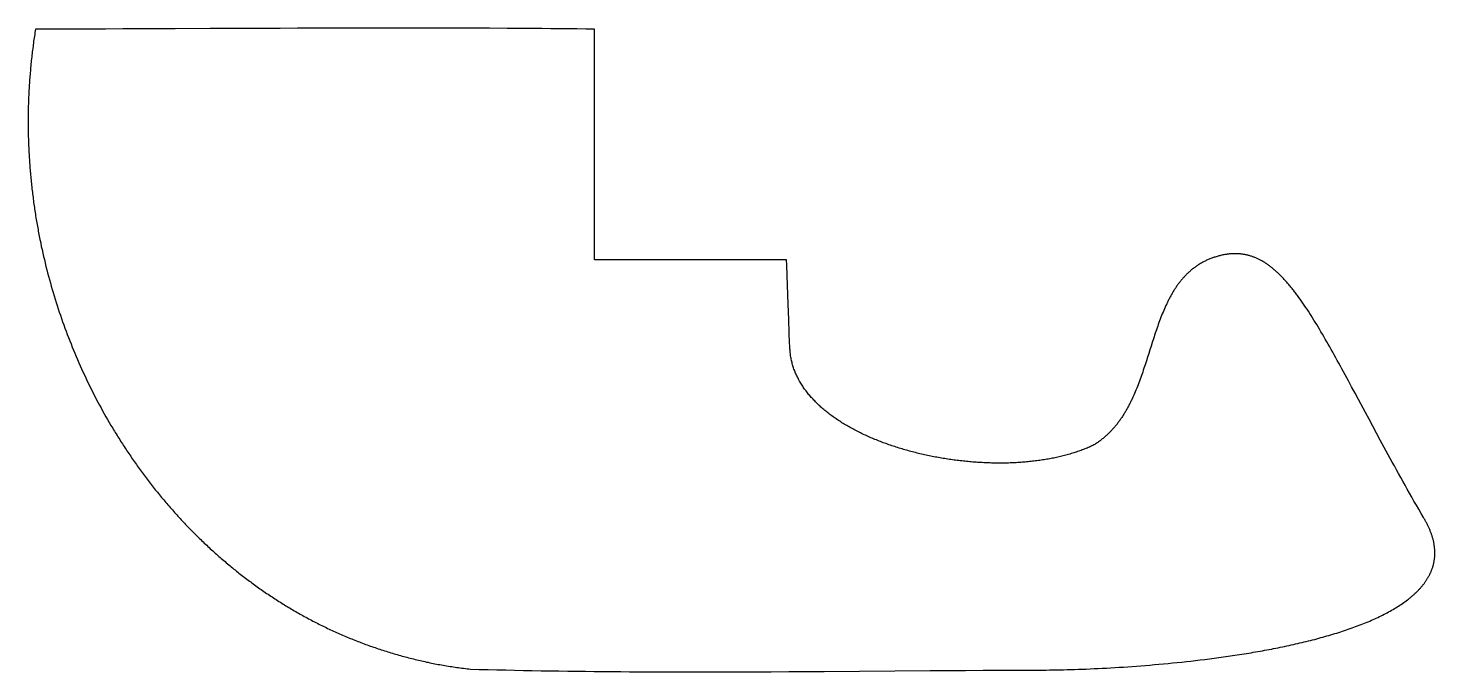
# Model space of a CAD drawing. Extents: x 1 to 2167, y 1 to 992.
import ezdxf

# ---------------------------------------------------------------- set-up
doc = ezdxf.new("R2010")
doc.units = 0
doc.layers.add('LAYER_1', color=18, linetype='CONTINUOUS')

msp = doc.modelspace()

# ---------------------------------------------------------------- linework, layer by layer
at = {"layer": 'LAYER_1'}
msp.add_lwpolyline([(12.2, 990.5), (11.8, 987.8), (11.4, 985.2), (11, 982.5), (10.6, 979.8), (10.2, 977.1), (9.8, 974.5), (9.4, 971.8), (9.1, 969.1), (8.7, 966.4), (8.4, 963.7), (8, 961.1), (7.7, 958.4), (7.3, 955.7), (7, 953), (6.7, 950.3), (6.4, 947.7), (6.1, 945), (5.8, 942.3), (5.6, 939.6), (5.3, 936.9), (5, 934.2), (4.8, 931.6), (4.5, 928.9), (4.3, 926.2), (4.1, 923.5), (3.8, 920.8), (3.6, 918.2), (3.4, 915.5), (3.2, 912.8), (3, 910.1), (2.8, 907.4), (2.7, 904.7), (2.5, 902.1), (2.4, 899.4), (2.2, 896.7), (2.1, 894), (1.9, 891.3), (1.8, 888.7), (1.7, 886), (1.6, 883.3), (1.5, 880.6), (1.4, 877.9), (1.3, 875.3), (1.2, 872.6), (1.2, 869.9), (1.1, 867.2), (1.1, 864.5), (1, 861.9), (1, 859.2), (0.9, 856.5), (0.9, 853.8), (0.9, 851.2), (0.9, 848.5), (0.9, 845.8), (0.9, 843.1), (0.9, 840.5), (1, 837.8), (1, 835.1), (1, 832.5), (1.1, 829.8), (1.2, 827.1), (1.2, 824.5), (1.3, 821.8), (1.4, 819.1), (1.5, 816.5), (1.6, 813.8), (1.7, 811.1), (1.8, 808.5), (1.9, 805.8), (2, 803.1), (2.2, 800.5), (2.3, 797.8), (2.5, 795.2), (2.6, 792.5), (2.8, 789.8), (3, 787.2), (3.1, 784.5), (3.3, 781.9), (3.5, 779.2), (3.7, 776.6), (3.9, 773.9), (4.2, 771.3), (4.4, 768.6), (4.6, 766), (4.9, 763.3), (5.1, 760.7), (5.4, 758), (5.6, 755.4), (5.9, 752.8), (6.2, 750.1), (6.5, 747.5), (6.8, 744.8), (7.1, 742.2), (7.4, 739.6), (7.7, 736.9), (8, 734.3), (8.4, 731.7), (8.7, 729.1), (9.1, 726.4), (9.4, 723.8), (9.8, 721.2), (10.1, 718.6), (10.5, 715.9), (10.9, 713.3), (11.3, 710.7), (11.7, 708.1), (12.1, 705.5), (12.5, 702.9), (12.9, 700.2), (13.4, 697.6), (13.8, 695), (14.3, 692.4), (14.7, 689.8), (15.2, 687.2), (15.6, 684.6), (16.1, 682), (16.6, 679.4), (17.1, 676.8), (18.1, 671.6), (19.1, 666.5), (20.2, 661.3), (21.2, 656.1), (22.3, 651), (23.5, 645.8), (24.7, 640.7), (25.9, 635.6), (27.1, 630.5), (28.3, 625.3), (29.6, 620.2), (30.9, 615.2), (32.3, 610.1), (33.7, 605), (35.1, 599.9), (36.5, 594.9), (37.9, 589.8), (39.4, 584.8), (40.9, 579.8), (42.5, 574.8), (44, 569.8), (45.6, 564.8), (47.2, 559.8), (48.9, 554.8), (50.6, 549.9), (52.3, 544.9), (54, 540), (55.7, 535.1), (57.5, 530.2), (59.3, 525.3), (61.2, 520.4), (63, 515.5), (64.9, 510.7), (66.9, 505.8), (68.8, 501), (70.8, 496.2), (72.8, 491.4), (74.8, 486.6), (76.8, 481.8), (78.9, 477), (81, 472.3), (83.1, 467.5), (85.3, 462.8), (87.5, 458.1), (89.7, 453.4), (91.9, 448.7), (94.2, 444.1), (96.5, 439.4), (98.8, 434.8), (101.1, 430.2), (103.5, 425.6), (105.8, 421), (108.3, 416.4), (110.7, 411.8), (113.2, 407.3), (115.6, 402.8), (118.1, 398.3), (120.7, 393.8), (123.2, 389.3), (125.8, 384.9), (128.4, 380.4), (129.8, 378.2), (131.1, 376), (132.4, 373.8), (133.7, 371.6), (135.1, 369.4), (136.4, 367.2), (137.8, 365), (139.1, 362.8), (140.5, 360.7), (141.9, 358.5), (143.2, 356.3), (144.6, 354.1), (146, 352), (147.4, 349.8), (148.8, 347.7), (150.2, 345.5), (151.6, 343.4), (153, 341.3), (154.5, 339.1), (155.9, 337), (157.3, 334.9), (158.8, 332.8), (160.2, 330.6), (161.7, 328.5), (163.1, 326.4), (164.6, 324.3), (166.1, 322.2), (167.5, 320.2), (169, 318.1), (170.5, 316), (172, 313.9), (173.5, 311.8), (175, 309.8), (176.5, 307.7), (178, 305.7), (179.6, 303.6), (181.1, 301.6), (182.6, 299.5), (184.2, 297.5), (185.7, 295.5), (187.3, 293.5), (188.8, 291.4), (190.4, 289.4), (192, 287.4), (193.5, 285.4), (195.1, 283.4), (196.7, 281.4), (198.3, 279.4), (199.9, 277.4), (201.5, 275.5), (203.1, 273.5), (204.7, 271.5), (206.3, 269.6), (208, 267.6), (209.6, 265.7), (211.2, 263.7), (212.9, 261.8), (214.5, 259.9), (216.2, 257.9), (217.9, 256), (219.5, 254.1), (221.2, 252.2), (222.9, 250.3), (224.6, 248.4), (226.2, 246.5), (227.9, 244.6), (229.6, 242.7), (231.3, 240.8), (233.1, 239), (234.8, 237.1), (236.5, 235.2), (238.2, 233.4), (240, 231.5), (241.7, 229.7), (243.4, 227.8), (245.2, 226), (246.9, 224.2), (248.7, 222.4), (250.5, 220.6), (252.2, 218.7), (254, 216.9), (255.8, 215.1), (257.6, 213.4), (259.4, 211.6), (261.2, 209.8), (263, 208), (264.8, 206.3), (266.6, 204.5), (268.4, 202.7), (270.3, 201), (272.1, 199.3), (273.9, 197.5), (275.8, 195.8), (277.6, 194.1), (279.5, 192.3), (281.3, 190.6), (283.2, 188.9), (285, 187.2), (286.9, 185.5), (288.8, 183.9), (290.7, 182.2), (292.6, 180.5), (294.5, 178.8), (296.4, 177.2), (298.3, 175.5), (300.2, 173.9), (302.1, 172.2), (304, 170.6), (305.9, 169), (307.9, 167.4), (309.8, 165.7), (311.7, 164.1), (313.7, 162.5), (315.6, 160.9), (317.6, 159.3), (319.6, 157.8), (321.5, 156.2), (323.5, 154.6), (325.5, 153.1), (327.4, 151.5), (329.4, 150), (331.4, 148.4), (333.4, 146.9), (335.4, 145.3), (337.4, 143.8), (339.4, 142.3), (341.5, 140.8), (343.5, 139.3), (345.5, 137.8), (347.5, 136.3), (349.6, 134.8), (351.6, 133.4), (353.7, 131.9), (355.7, 130.4), (357.8, 129), (359.8, 127.5), (361.9, 126.1), (364, 124.7), (366, 123.3), (368.1, 121.8), (370.2, 120.4), (372.3, 119), (374.4, 117.6), (376.5, 116.2), (378.6, 114.9), (380.7, 113.5), (382.8, 112.1), (384.9, 110.8), (387.1, 109.4), (389.2, 108.1), (391.3, 106.7), (393.5, 105.4), (395.6, 104.1), (397.7, 102.8), (399.9, 101.5), (402.1, 100.2), (404.2, 98.9), (406.4, 97.6), (408.6, 96.3), (410.7, 95), (412.9, 93.8), (415.1, 92.5), (417.3, 91.3), (419.5, 90), (421.7, 88.8), (423.9, 87.6), (426.1, 86.4), (428.3, 85.1), (430.5, 83.9), (432.7, 82.7), (435, 81.6), (437.2, 80.4), (439.4, 79.2), (441.7, 78.1), (443.9, 76.9), (446.2, 75.7), (448.4, 74.6), (450.7, 73.5), (452.9, 72.4), (455.2, 71.2), (457.5, 70.1), (459.8, 69), (462, 67.9), (464.3, 66.9), (466.6, 65.8), (468.9, 64.7), (471.2, 63.7), (473.5, 62.6), (475.8, 61.6), (478.1, 60.5), (480.5, 59.5), (482.8, 58.5), (485.1, 57.5), (487.4, 56.5), (489.8, 55.5), (492.1, 54.5), (494.4, 53.5), (496.8, 52.5), (499.1, 51.6), (501.5, 50.6), (503.9, 49.7), (506.2, 48.7), (508.6, 47.8), (511, 46.9), (513.3, 46), (515.7, 45.1), (518.1, 44.2), (520.5, 43.3), (522.9, 42.4), (525.3, 41.6), (527.7, 40.7), (530.1, 39.8), (532.5, 39), (534.9, 38.2), (537.4, 37.3), (539.8, 36.5), (542.2, 35.7), (544.6, 34.9), (547.1, 34.1), (549.5, 33.3), (552, 32.6), (554.4, 31.8), (556.9, 31), (559.3, 30.3), (561.8, 29.6), (564.2, 28.8), (566.7, 28.1), (569.2, 27.4), (571.7, 26.7), (574.1, 26), (576.6, 25.3), (579.1, 24.6), (581.6, 24), (584.1, 23.3), (586.6, 22.7), (589.1, 22), (591.6, 21.4), (594.1, 20.8), (596.7, 20.2), (599.2, 19.5), (601.7, 19), (604.2, 18.4), (606.8, 17.8), (609.3, 17.2), (611.8, 16.7), (614.4, 16.1), (616.9, 15.6), (619.5, 15), (622, 14.5), (624.6, 14), (627.2, 13.5), (629.7, 13), (632.3, 12.5), (634.9, 12.1), (637.5, 11.6), (640, 11.1), (642.6, 10.7), (645.2, 10.3), (647.8, 9.8), (650.4, 9.4), (653, 9), (655.6, 8.6), (658.2, 8.2), (660.8, 7.8), (663.5, 7.5), (666.1, 7.1), (668.7, 6.8), (671.3, 6.4), (674, 6.1), (676.6, 5.8), (679.2, 5.5), (681.9, 5.2), (695.5, 4.8), (709.1, 4.4), (722.7, 4.1), (736.3, 3.8), (749.9, 3.5), (763.5, 3.2), (777.1, 3), (790.7, 2.7), (804.3, 2.5), (818, 2.3), (831.6, 2.1), (845.2, 1.9), (858.8, 1.8), (872.4, 1.6), (886, 1.5), (899.6, 1.4), (913.2, 1.3), (926.8, 1.2), (940.5, 1.1), (954.1, 1.1), (967.7, 1), (981.3, 1), (994.9, 0.9), (1008.5, 0.9), (1022.1, 0.9), (1035.8, 0.9), (1049.4, 0.9), (1063, 0.9), (1076.6, 1), (1090.2, 1), (1117.4, 1.1), (1144.7, 1.2), (1171.9, 1.3), (1199.1, 1.5), (1226.4, 1.6), (1280.8, 2), (1335.3, 2.4), (1389.8, 2.8), (1417, 3), (1444.2, 3.1), (1471.4, 3.3), (1498.7, 3.4), (1525.9, 3.5), (1553.1, 3.6), (1557.9, 3.6), (1562.9, 3.6), (1567.9, 3.7), (1573.1, 3.8), (1578.3, 3.8), (1583.7, 3.9), (1589.1, 4), (1594.6, 4.2), (1600.3, 4.3), (1606, 4.5), (1611.8, 4.7), (1617.7, 4.9), (1623.6, 5.1), (1629.7, 5.3), (1635.8, 5.6), (1642, 5.9), (1648.3, 6.2), (1654.6, 6.5), (1661, 6.8), (1667.4, 7.2), (1674, 7.6), (1680.5, 8), (1687.2, 8.4), (1693.8, 8.8), (1700.6, 9.3), (1707.3, 9.8), (1714.1, 10.3), (1721, 10.8), (1727.9, 11.4), (1734.8, 12), (1741.8, 12.6), (1748.7, 13.2), (1755.8, 13.9), (1762.8, 14.6), (1769.9, 15.3), (1776.9, 16), (1784, 16.8), (1791.1, 17.6), (1798.2, 18.4), (1805.4, 19.2), (1812.5, 20.1), (1819.6, 21), (1826.8, 21.9), (1833.9, 22.9), (1841, 23.9), (1844.6, 24.4), (1848.1, 24.9), (1851.7, 25.4), (1855.2, 25.9), (1858.8, 26.5), (1862.3, 27), (1865.9, 27.6), (1869.4, 28.1), (1873, 28.7), (1876.5, 29.2), (1880, 29.8), (1883.5, 30.4), (1887, 31), (1890.5, 31.6), (1894, 32.2), (1897.5, 32.8), (1901, 33.5), (1904.5, 34.1), (1907.9, 34.7), (1911.4, 35.4), (1914.8, 36.1), (1918.3, 36.7), (1921.7, 37.4), (1925.1, 38.1), (1928.5, 38.8), (1931.9, 39.5), (1935.3, 40.2), (1938.7, 40.9), (1942.1, 41.6), (1945.4, 42.4), (1948.8, 43.1), (1952.1, 43.9), (1955.4, 44.6), (1958.7, 45.4), (1962, 46.2), (1965.3, 46.9), (1968.6, 47.7), (1971.8, 48.5), (1975.1, 49.4), (1978.3, 50.2), (1981.5, 51), (1984.7, 51.8), (1987.8, 52.7), (1991, 53.6), (1994.1, 54.4), (1997.3, 55.3), (2000.4, 56.2), (2003.4, 57.1), (2006.5, 58), (2009.6, 58.9), (2012.6, 59.8), (2015.6, 60.7), (2018.6, 61.7), (2021.6, 62.6), (2024.5, 63.6), (2027.5, 64.6), (2030.4, 65.5), (2033.3, 66.5), (2036.1, 67.5), (2039, 68.5), (2041.8, 69.6), (2044.6, 70.6), (2047.4, 71.6), (2050.2, 72.7), (2052.9, 73.7), (2055.6, 74.8), (2058.3, 75.9), (2060.9, 77), (2063.6, 78), (2066.2, 79.2), (2068.8, 80.3), (2071.3, 81.4), (2073.9, 82.5), (2076.4, 83.7), (2078.9, 84.8), (2081.3, 86), (2083.7, 87.2), (2086.1, 88.4), (2088.5, 89.6), (2090.8, 90.8), (2093.2, 92), (2095.4, 93.2), (2097.7, 94.5), (2099.9, 95.7), (2102.1, 97), (2104.3, 98.3), (2106.4, 99.6), (2108.5, 100.9), (2110.6, 102.2), (2112.6, 103.5), (2114.6, 104.8), (2116.6, 106.2), (2118.5, 107.5), (2120.4, 108.9), (2122.3, 110.2), (2124.2, 111.6), (2126, 113), (2126.9, 113.7), (2127.7, 114.4), (2128.6, 115.1), (2129.5, 115.8), (2130.3, 116.6), (2131.2, 117.3), (2132, 118), (2132.8, 118.7), (2133.7, 119.4), (2134.5, 120.2), (2135.3, 120.9), (2136.1, 121.6), (2136.9, 122.4), (2137.6, 123.1), (2138.4, 123.8), (2139.1, 124.6), (2139.9, 125.3), (2140.6, 126.1), (2141.4, 126.8), (2142.1, 127.6), (2142.8, 128.4), (2143.5, 129.1), (2144.2, 129.9), (2144.9, 130.7), (2145.5, 131.4), (2146.2, 132.2), (2146.8, 133), (2147.5, 133.8), (2148.1, 134.5), (2148.7, 135.3), (2149.3, 136.1), (2149.9, 136.9), (2150.5, 137.7), (2151.1, 138.5), (2151.7, 139.3), (2152.2, 140.1), (2152.8, 140.9), (2153.3, 141.7), (2153.9, 142.5), (2154.4, 143.4), (2154.9, 144.2), (2155.4, 145), (2155.9, 145.8), (2156.4, 146.6), (2156.8, 147.5), (2157.3, 148.3), (2157.7, 149.1), (2158.2, 150), (2158.6, 150.8), (2159, 151.7), (2159.4, 152.5), (2159.8, 153.4), (2160.2, 154.2), (2160.6, 155.1), (2160.9, 155.9), (2161.3, 156.8), (2161.6, 157.7), (2162, 158.6), (2162.3, 159.4), (2162.6, 160.3), (2162.9, 161.2), (2163.2, 162.1), (2163.4, 163), (2163.7, 163.8), (2164, 164.7), (2164.2, 165.6), (2164.4, 166.5), (2164.6, 167.4), (2164.8, 168.3), (2165, 169.2), (2165.2, 170.2), (2165.4, 171.1), (2165.5, 172), (2165.7, 172.9), (2165.8, 173.8), (2166, 174.8), (2166.1, 175.7), (2166.2, 176.6), (2166.3, 177.6), (2166.3, 178.5), (2166.4, 179.4), (2166.4, 180.4), (2166.5, 181.3), (2166.5, 182.3), (2166.5, 183.3), (2166.5, 184.2), (2166.5, 185.2), (2166.5, 186.1), (2166.5, 187.1), (2166.4, 188.1), (2166.4, 189.1), (2166.3, 190), (2166.2, 191), (2166.1, 192), (2166, 193), (2165.9, 194), (2165.7, 195), (2165.6, 196), (2165.4, 197), (2165.3, 198), (2165.1, 199), (2164.9, 200), (2164.7, 201), (2164.5, 202), (2164.2, 203.1), (2164, 204.1), (2163.7, 205.1), (2163.4, 206.2), (2163.1, 207.2), (2162.8, 208.2), (2162.5, 209.3), (2162.2, 210.3), (2161.9, 211.4), (2161.5, 212.4), (2161.1, 213.5), (2160.8, 214.5), (2160.4, 215.6), (2159.9, 216.7), (2159.5, 217.7), (2159.1, 218.8), (2158.6, 219.9), (2158.2, 221), (2157.7, 222), (2157.2, 223.1), (2156.7, 224.2), (2156.2, 225.3), (2155.7, 226.4), (2155.1, 227.5), (2154.5, 228.6), (2154, 229.7), (2153.4, 230.8), (2152.8, 231.9), (2152.2, 233.1), (2151.5, 234.2), (2150.9, 235.3), (2150.2, 236.4), (2149.6, 237.6), (2148.9, 238.7), (2145.2, 245), (2141.6, 251.4), (2138, 257.6), (2134.4, 263.8), (2130.9, 270), (2127.4, 276.1), (2124, 282.2), (2120.6, 288.3), (2117.2, 294.3), (2113.9, 300.3), (2110.6, 306.2), (2107.4, 312.1), (2104.2, 317.9), (2101, 323.7), (2097.8, 329.5), (2094.7, 335.2), (2088.5, 346.4), (2082.5, 357.5), (2076.6, 368.5), (2070.9, 379.2), (2065.2, 389.8), (2059.6, 400.1), (2048.8, 420.3), (2043.6, 430.1), (2038.4, 439.7), (2033.4, 449.1), (2028.4, 458.3), (2023.5, 467.3), (2021.1, 471.8), (2018.7, 476.1), (2016.3, 480.5), (2013.9, 484.7), (2011.6, 489), (2009.3, 493.2), (2007, 497.3), (2004.7, 501.4), (2002.4, 505.4), (2000.1, 509.3), (1997.9, 513.3), (1995.6, 517.1), (1993.4, 520.9), (1991.2, 524.7), (1989, 528.4), (1986.8, 532.1), (1984.6, 535.7), (1982.5, 539.2), (1980.3, 542.7), (1978.2, 546.1), (1976.1, 549.5), (1973.9, 552.8), (1971.8, 556.1), (1969.7, 559.3), (1967.6, 562.5), (1965.5, 565.6), (1963.4, 568.6), (1961.4, 571.6), (1959.3, 574.6), (1957.2, 577.4), (1956.2, 578.9), (1955.2, 580.3), (1954.1, 581.7), (1953.1, 583), (1952.1, 584.4), (1951, 585.7), (1950, 587.1), (1949, 588.4), (1948, 589.7), (1946.9, 591), (1945.9, 592.3), (1944.9, 593.5), (1943.9, 594.8), (1942.8, 596), (1941.8, 597.2), (1940.8, 598.4), (1939.8, 599.6), (1938.7, 600.8), (1937.7, 601.9), (1936.7, 603.1), (1935.7, 604.2), (1934.7, 605.3), (1933.6, 606.4), (1932.6, 607.5), (1931.6, 608.6), (1930.6, 609.6), (1929.5, 610.7), (1928.5, 611.7), (1927.5, 612.7), (1926.5, 613.7), (1925.4, 614.7), (1924.4, 615.6), (1923.4, 616.6), (1922.3, 617.5), (1921.3, 618.4), (1920.3, 619.3), (1919.3, 620.2), (1918.2, 621.1), (1917.2, 622), (1916.1, 622.8), (1915.1, 623.6), (1914.1, 624.4), (1913, 625.2), (1912, 626), (1910.9, 626.8), (1909.9, 627.5), (1908.8, 628.3), (1907.8, 629), (1906.7, 629.7), (1905.7, 630.4), (1904.6, 631), (1903.6, 631.7), (1902.5, 632.3), (1901.5, 633), (1900.4, 633.6), (1899.3, 634.2), (1898.3, 634.7), (1897.2, 635.3), (1896.1, 635.8), (1895.1, 636.4), (1894, 636.9), (1892.9, 637.4), (1891.8, 637.9), (1890.7, 638.3), (1889.6, 638.8), (1888.5, 639.2), (1887.4, 639.6), (1886.4, 640), (1885.3, 640.4), (1884.1, 640.8), (1883, 641.1), (1881.9, 641.5), (1880.8, 641.8), (1879.7, 642.1), (1878.6, 642.4), (1877.5, 642.7), (1876.3, 642.9), (1875.2, 643.2), (1874.1, 643.4), (1872.9, 643.6), (1871.8, 643.8), (1870.6, 644), (1869.5, 644.1), (1868.3, 644.3), (1867.2, 644.4), (1866, 644.5), (1864.8, 644.6), (1863.7, 644.6), (1862.5, 644.7), (1861.3, 644.7), (1860.1, 644.8), (1858.9, 644.8), (1857.7, 644.8), (1856.5, 644.7), (1855.3, 644.7), (1854.1, 644.6), (1852.9, 644.6), (1851.7, 644.5), (1850.5, 644.4), (1849.3, 644.2), (1848, 644.1), (1846.8, 643.9), (1845.5, 643.7), (1844.3, 643.5), (1843, 643.3), (1841.8, 643.1), (1840.5, 642.8), (1839.2, 642.6), (1838, 642.3), (1836.7, 642), (1835.4, 641.7), (1834.1, 641.3), (1832.7, 641), (1831.2, 640.5), (1829.8, 640.1), (1828.4, 639.7), (1827, 639.2), (1825.7, 638.8), (1824.3, 638.3), (1823, 637.8), (1821.6, 637.3), (1820.3, 636.8), (1819, 636.3), (1817.7, 635.7), (1816.5, 635.2), (1815.2, 634.6), (1813.9, 634), (1812.7, 633.4), (1811.5, 632.8), (1810.3, 632.2), (1809.1, 631.5), (1807.9, 630.9), (1806.7, 630.2), (1805.6, 629.5), (1804.4, 628.8), (1803.3, 628.1), (1802.2, 627.4), (1801.1, 626.7), (1800, 626), (1798.9, 625.2), (1797.8, 624.5), (1796.8, 623.7), (1795.7, 622.9), (1794.7, 622.1), (1793.6, 621.3), (1792.6, 620.5), (1791.6, 619.7), (1790.6, 618.8), (1789.6, 618), (1788.7, 617.1), (1787.7, 616.2), (1786.8, 615.4), (1785.8, 614.5), (1784.9, 613.6), (1784, 612.7), (1783, 611.7), (1782.1, 610.8), (1781.3, 609.9), (1780.4, 608.9), (1779.5, 607.9), (1778.6, 607), (1777.8, 606), (1776.9, 605), (1776.1, 604), (1775.3, 603), (1774.5, 602), (1773.7, 600.9), (1772.9, 599.9), (1772.1, 598.8), (1771.3, 597.8), (1770.5, 596.7), (1769.8, 595.6), (1769, 594.6), (1768.3, 593.5), (1767.5, 592.4), (1766.8, 591.3), (1766.1, 590.2), (1765.4, 589), (1764.6, 587.9), (1763.9, 586.8), (1763.3, 585.6), (1762.6, 584.5), (1761.9, 583.3), (1761.2, 582.1), (1760.5, 581), (1759.9, 579.8), (1759.2, 578.6), (1758.6, 577.4), (1758, 576.2), (1757.3, 575), (1756.7, 573.8), (1756.1, 572.5), (1755.5, 571.3), (1754.9, 570.1), (1754.3, 568.8), (1753.7, 567.6), (1752.5, 565.1), (1751.3, 562.5), (1750.2, 560), (1749.1, 557.4), (1748, 554.8), (1746.9, 552.2), (1745.8, 549.5), (1744.8, 546.9), (1743.8, 544.2), (1742.8, 541.5), (1741.8, 538.8), (1740.8, 536), (1739.8, 533.3), (1738.8, 530.5), (1737.9, 527.8), (1736.9, 525), (1736, 522.2), (1735.1, 519.4), (1734.2, 516.6), (1733.2, 513.8), (1731.4, 508.1), (1729.6, 502.5), (1727.8, 496.8), (1726, 491.1), (1724.2, 485.3), (1722.4, 479.6), (1720.5, 473.9), (1719.6, 471.1), (1718.6, 468.3), (1717.7, 465.4), (1716.7, 462.6), (1715.8, 459.8), (1714.8, 457), (1713.8, 454.2), (1712.8, 451.4), (1711.7, 448.6), (1710.7, 445.8), (1709.6, 443), (1708.6, 440.3), (1707.5, 437.6), (1706.4, 434.8), (1705.2, 432.1), (1704.1, 429.4), (1702.9, 426.8), (1701.7, 424.1), (1700.5, 421.5), (1699.9, 420.2), (1699.3, 418.9), (1698.6, 417.6), (1698, 416.3), (1697.4, 415), (1696.7, 413.7), (1696.1, 412.4), (1695.4, 411.2), (1694.7, 409.9), (1694.1, 408.6), (1693.4, 407.4), (1692.7, 406.1), (1692, 404.9), (1691.3, 403.6), (1690.6, 402.4), (1689.8, 401.2), (1689.1, 400), (1688.4, 398.7), (1687.6, 397.5), (1686.9, 396.3), (1686.1, 395.2), (1685.4, 394), (1684.6, 392.8), (1683.8, 391.6), (1683, 390.5), (1682.2, 389.3), (1681.4, 388.2), (1680.6, 387), (1679.7, 385.9), (1678.9, 384.8), (1678, 383.6), (1677.2, 382.5), (1676.3, 381.4), (1675.4, 380.3), (1674.6, 379.3), (1673.7, 378.2), (1672.8, 377.1), (1671.8, 376.1), (1670.9, 375), (1670, 374), (1669, 372.9), (1668.1, 371.9), (1667.1, 370.9), (1666.1, 369.9), (1665.1, 368.9), (1664.1, 367.9), (1663.1, 366.9), (1662.1, 366), (1661.1, 365), (1660, 364.1), (1659, 363.1), (1657.9, 362.2), (1656.8, 361.3), (1655.7, 360.4), (1654.6, 359.5), (1653.5, 358.6), (1652.4, 357.7), (1651.2, 356.9), (1650.1, 356), (1648.9, 355.2), (1647.7, 354.3), (1646.5, 353.5), (1645.3, 352.7), (1644.1, 351.9), (1642.9, 351.1), (1641.7, 350.4), (1639.9, 349.5), (1638.2, 348.7), (1636.5, 347.9), (1634.7, 347.1), (1632.9, 346.4), (1631.1, 345.6), (1629.3, 344.9), (1627.5, 344.1), (1625.7, 343.4), (1623.8, 342.7), (1622, 342), (1620.1, 341.3), (1618.2, 340.6), (1616.3, 340), (1614.4, 339.3), (1612.5, 338.7), (1610.5, 338.1), (1608.6, 337.5), (1606.6, 336.9), (1604.6, 336.3), (1602.6, 335.7), (1600.6, 335.2), (1598.6, 334.6), (1596.6, 334.1), (1594.5, 333.5), (1592.5, 333), (1590.4, 332.5), (1588.4, 332), (1586.3, 331.6), (1584.2, 331.1), (1582.1, 330.7), (1580, 330.2), (1577.9, 329.8), (1575.7, 329.4), (1573.6, 329), (1571.4, 328.6), (1569.3, 328.2), (1567.1, 327.8), (1564.9, 327.5), (1562.7, 327.2), (1560.5, 326.8), (1558.3, 326.5), (1556.1, 326.2), (1553.9, 325.9), (1551.6, 325.6), (1549.4, 325.3), (1547.2, 325.1), (1544.9, 324.8), (1542.6, 324.6), (1540.4, 324.4), (1538.1, 324.2), (1535.8, 324), (1533.5, 323.8), (1531.2, 323.6), (1528.9, 323.4), (1526.6, 323.3), (1524.3, 323.1), (1522, 323), (1519.7, 322.9), (1517.3, 322.8), (1515, 322.7), (1512.6, 322.6), (1510.3, 322.5), (1507.9, 322.5), (1505.6, 322.4), (1503.2, 322.4), (1500.9, 322.4), (1498.5, 322.4), (1496.1, 322.3), (1493.7, 322.4), (1491.4, 322.4), (1489, 322.4), (1486.6, 322.4), (1484.2, 322.5), (1481.8, 322.6), (1479.4, 322.6), (1477, 322.7), (1474.6, 322.8), (1472.2, 322.9), (1469.8, 323.1), (1467.4, 323.2), (1465, 323.3), (1462.6, 323.5), (1460.2, 323.6), (1457.8, 323.8), (1455.4, 324), (1452.9, 324.2), (1450.5, 324.4), (1448.1, 324.6), (1445.7, 324.9), (1443.3, 325.1), (1440.9, 325.4), (1438.4, 325.6), (1436, 325.9), (1433.6, 326.2), (1431.2, 326.5), (1428.8, 326.8), (1426.4, 327.1), (1424, 327.4), (1421.6, 327.8), (1419.2, 328.1), (1416.7, 328.5), (1414.3, 328.8), (1411.9, 329.2), (1409.5, 329.6), (1407.1, 330), (1404.7, 330.4), (1402.4, 330.9), (1400, 331.3), (1397.6, 331.7), (1395.2, 332.2), (1392.8, 332.7), (1390.4, 333.1), (1388.1, 333.6), (1385.7, 334.1), (1383.3, 334.6), (1381, 335.2), (1378.6, 335.7), (1376.3, 336.2), (1373.9, 336.8), (1371.6, 337.3), (1369.3, 337.9), (1366.9, 338.5), (1364.6, 339.1), (1362.3, 339.7), (1360, 340.3), (1357.7, 340.9), (1355.4, 341.6), (1353.1, 342.2), (1350.8, 342.8), (1348.5, 343.5), (1346.2, 344.2), (1344, 344.9), (1341.7, 345.6), (1339.5, 346.3), (1337.2, 347), (1335, 347.7), (1332.7, 348.4), (1330.5, 349.2), (1328.3, 349.9), (1326.1, 350.7), (1323.9, 351.5), (1321.7, 352.3), (1319.5, 353), (1317.4, 353.8), (1315.2, 354.7), (1313.1, 355.5), (1310.9, 356.3), (1308.8, 357.2), (1306.7, 358), (1304.6, 358.9), (1302.5, 359.7), (1300.4, 360.6), (1298.3, 361.5), (1296.2, 362.4), (1294.2, 363.3), (1292.1, 364.2), (1290.1, 365.2), (1288.1, 366.1), (1286.1, 367.1), (1284.1, 368), (1282.1, 369), (1280.1, 370), (1278.1, 371), (1276.2, 371.9), (1274.2, 373), (1272.3, 374), (1270.4, 375), (1268.5, 376), (1266.6, 377.1), (1264.8, 378.1), (1262.9, 379.2), (1261.1, 380.3), (1259.2, 381.3), (1257.4, 382.4), (1255.6, 383.5), (1253.8, 384.6), (1252.1, 385.7), (1250.3, 386.9), (1248.6, 388), (1246.8, 389.2), (1245.1, 390.3), (1243.4, 391.5), (1241.7, 392.6), (1240.1, 393.8), (1238.4, 395), (1236.8, 396.2), (1235.2, 397.4), (1233.6, 398.6), (1232, 399.9), (1230.5, 401.1), (1228.9, 402.3), (1227.4, 403.6), (1225.9, 404.9), (1224.4, 406.1), (1222.9, 407.4), (1221.4, 408.7), (1220, 410), (1218.6, 411.3), (1217.2, 412.6), (1215.8, 413.9), (1214.4, 415.3), (1213.1, 416.6), (1211.8, 418), (1210.4, 419.3), (1209.2, 420.7), (1207.9, 422.1), (1206.6, 423.5), (1205.4, 424.8), (1204.2, 426.2), (1203, 427.7), (1201.9, 429.1), (1200.7, 430.5), (1199.6, 431.9), (1198.5, 433.4), (1197.4, 434.8), (1196.3, 436.3), (1195.3, 437.8), (1194.3, 439.2), (1193.3, 440.7), (1192.3, 442.2), (1191.4, 443.7), (1190.4, 445.2), (1189.5, 446.8), (1188.6, 448.3), (1187.8, 449.8), (1187, 451.4), (1186.1, 452.9), (1185.4, 454.5), (1184.6, 456), (1183.8, 457.6), (1183.1, 459.2), (1182.4, 460.8), (1181.8, 462.4), (1181.1, 464), (1180.5, 465.6), (1179.9, 467.2), (1179.3, 468.9), (1178.8, 470.5), (1178.3, 472.2), (1177.8, 473.8), (1177.3, 475.5), (1176.9, 477.2), (1176.5, 478.8), (1176.1, 480.5), (1175.7, 482.2), (1175.4, 483.9), (1175.1, 485.7), (1174.8, 487.4), (1174.5, 489.1), (1174.3, 490.8), (1174.1, 492.6), (1173.9, 494.3), (1173.8, 496.1), (1173.7, 497.9), (1173.6, 499.6), (1173.4, 502.4), (1173.2, 507.4), (1172.6, 522.9), (1171.8, 543.6), (1171, 567), (1169.3, 611.3), (1168.8, 627.1), (1168.5, 635.1), (873, 635.1), (873, 745.5), (872.7, 745.9), (872.7, 990.5), (859.3, 990.7), (845.8, 990.8), (832.4, 991), (818.9, 991.1), (805.5, 991.2), (792.1, 991.3), (778.6, 991.4), (765.2, 991.5), (751.7, 991.6), (738.3, 991.7), (711.4, 991.8), (684.5, 991.9), (657.6, 992), (630.7, 992.1), (603.8, 992.1), (576.9, 992.1), (550, 992.1), (523.2, 992.1), (496.3, 992), (469.4, 992), (442.5, 991.9), (415.6, 991.8), (388.7, 991.7), (334.9, 991.5), (281.2, 991.3), (227.4, 991.1), (173.6, 990.9), (146.7, 990.8), (119.8, 990.7), (92.9, 990.6), (66, 990.6), (39.1, 990.5)], close=True, dxfattribs=at)

doc.saveas('drawing.dxf')
